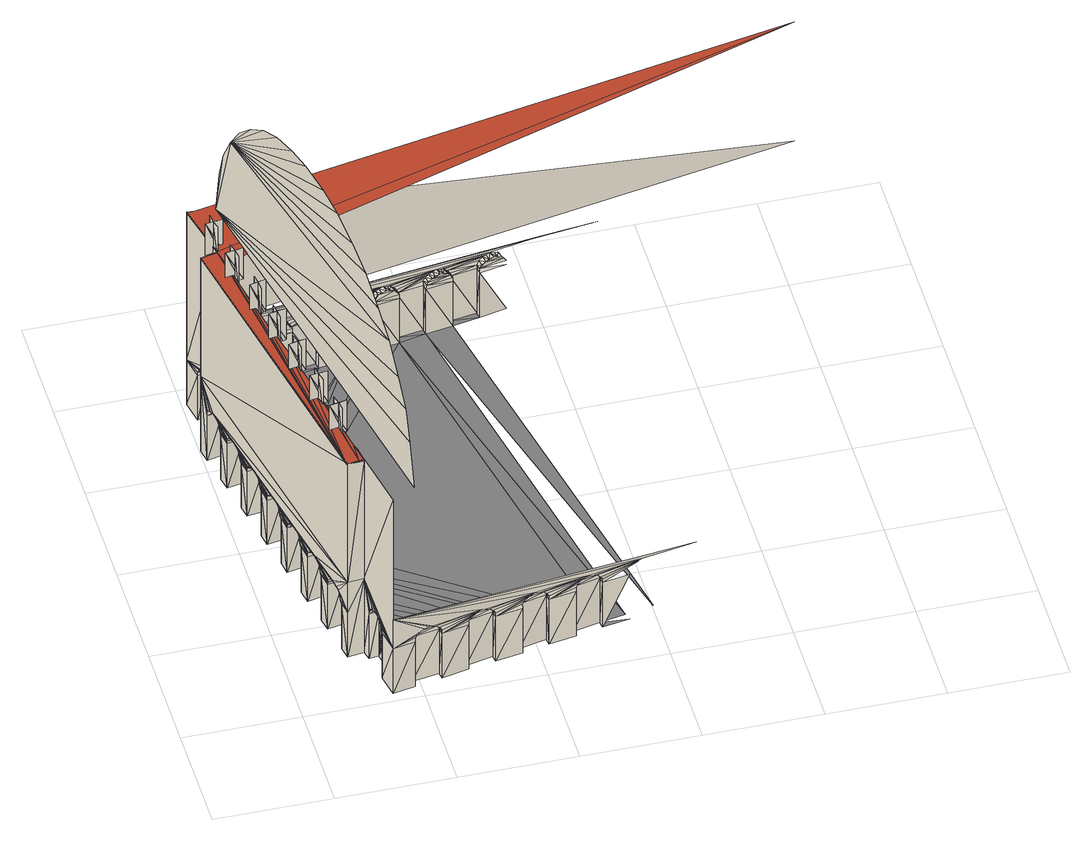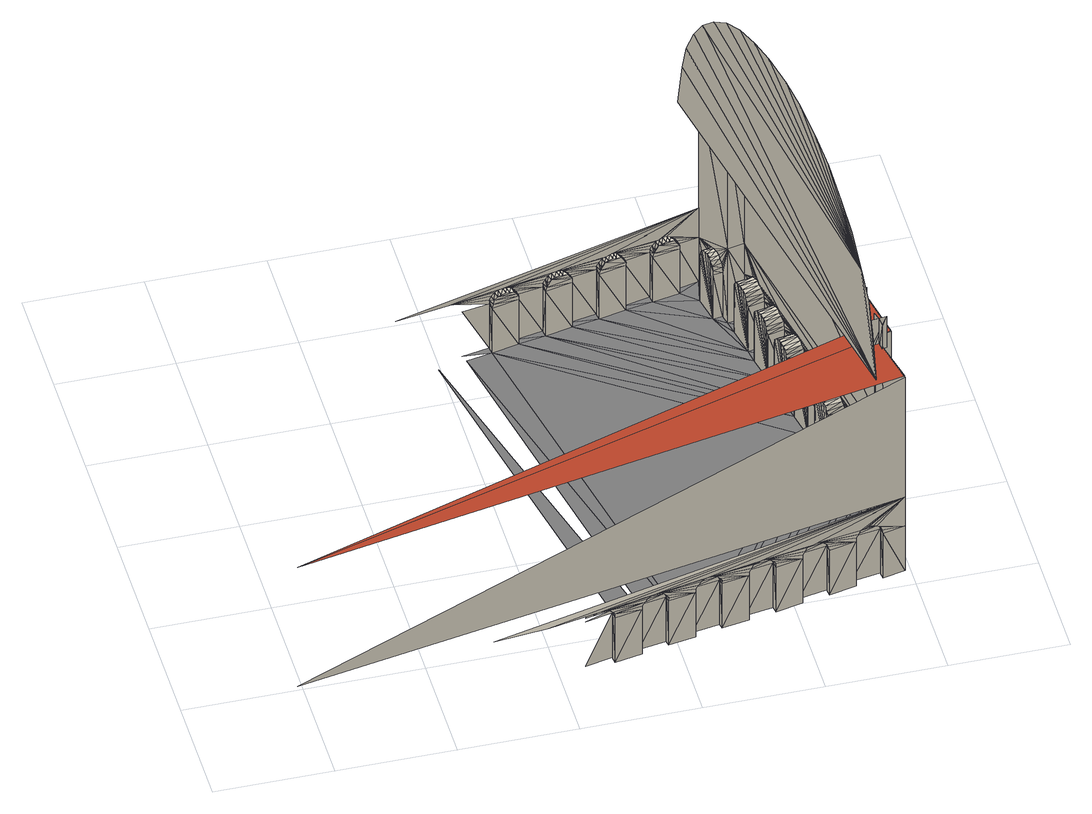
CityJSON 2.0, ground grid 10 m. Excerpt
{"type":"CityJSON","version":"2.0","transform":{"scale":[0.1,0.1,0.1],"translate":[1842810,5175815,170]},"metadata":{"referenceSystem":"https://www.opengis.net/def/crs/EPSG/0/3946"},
"CityObjects":{
"building1":{"type":"Building","address":[{"country":"France","locality":"Lyon","thoroughfareName":"Opéra National de Lyon","thoroughfareNumber":"1","postcode":"69001"}],"geometry":[{"type":"MultiSurface","lod":"2","boundaries":[[[0,1,2]],[[3,2,4]],[[0,5,1]],[[6,0,2]],[[7,6,2]],[[3,7,2]],[[8,3,4]],[[9,8,4]],[[10,9,4]],[[11,10,4]],[[11,12,10]],[[13,14,12]],[[15,16,17]],[[13,18,14]],[[19,17,18]],[[15,20,16]],[[21,15,17]],[[22,21,17]],[[19,22,17]],[[11,13,12]],[[13,19,18]],[[23,24,4]],[[4,2,25]],[[2,1,25]],[[23,4,26]],[[27,28,11]],[[5,1,29]],[[27,30,28]],[[31,32,30]],[[33,11,4]],[[34,35,36]],[[31,37,32]],[[38,36,37]],[[34,39,35]],[[40,34,36]],[[41,40,36]],[[38,41,36]],[[27,31,30]],[[31,38,37]],[[5,0,42]],[[0,6,43]],[[6,7,44]],[[7,3,45]],[[46,47,48]],[[3,8,49]],[[8,9,50]],[[51,23,26]],[[52,46,48]],[[53,52,48]],[[54,53,48]],[[55,54,48]],[[9,10,56]],[[25,48,57]],[[58,55,48]],[[10,12,59]],[[4,25,26]],[[25,1,29]],[[12,14,60]],[[25,58,48]],[[14,18,61]],[[62,63,27]],[[18,17,64]],[[17,16,64]],[[65,66,67]],[[62,68,63]],[[20,16,69]],[[42,5,29]],[[70,71,68]],[[26,25,57]],[[72,73,74]],[[70,75,71]],[[76,74,75]],[[33,27,11]],[[72,77,73]],[[78,72,74]],[[79,78,74]],[[76,79,74]],[[62,70,68]],[[70,76,75]],[[42,0,80]],[[0,43,80]],[[20,15,81]],[[15,21,82]],[[6,44,43]],[[25,83,58]],[[21,22,84]],[[7,45,44]],[[25,85,83]],[[22,19,86]],[[3,49,45]],[[25,87,85]],[[19,13,88]],[[24,33,4]],[[65,89,66]],[[8,50,49]],[[25,90,87]],[[25,91,90]],[[13,11,92]],[[93,67,94]],[[25,95,91]],[[29,96,95]],[[9,56,50]],[[97,24,23]],[[25,29,95]],[[11,28,98]],[[10,59,56]],[[28,30,99]],[[12,60,59]],[[46,47,100]],[[30,32,101]],[[14,61,60]],[[33,62,27]],[[18,64,61]],[[32,37,102]],[[103,104,62]],[[16,69,64]],[[37,36,105]],[[36,35,105]],[[106,93,94]],[[89,107,66]],[[46,52,100]],[[52,53,108]],[[109,110,111]],[[103,112,104]],[[39,35,113]],[[114,115,112]],[[53,54,116]],[[117,118,119]],[[114,120,115]],[[81,20,69]],[[121,119,120]],[[54,55,122]],[[117,123,118]],[[55,58,122]],[[124,117,119]],[[125,67,93]],[[126,124,119]],[[110,127,128]],[[129,130,131]],[[121,126,119]],[[103,114,112]],[[114,121,120]],[[44,42,80]],[[81,15,82]],[[129,132,130]],[[43,44,80]],[[21,133,82]],[[39,34,134]],[[34,40,135]],[[21,84,133]],[[58,83,136]],[[40,41,137]],[[22,86,84]],[[125,65,67]],[[41,38,138]],[[83,85,139]],[[19,88,86]],[[44,69,42]],[[140,132,129]],[[107,141,66]],[[45,69,44]],[[38,31,142]],[[85,87,143]],[[140,144,132]],[[13,92,88]],[[49,69,45]],[[100,52,108]],[[53,145,108]],[[53,116,145]],[[87,90,146]],[[31,27,147]],[[148,149,66]],[[50,69,49]],[[90,91,146]],[[11,98,92]],[[54,122,116]],[[33,103,62]],[[91,95,150]],[[95,96,151]],[[127,132,128]],[[56,69,50]],[[27,63,152]],[[28,99,98]],[[29,96,153]],[[58,154,122]],[[110,128,111]],[[59,69,56]],[[63,68,155]],[[58,136,154]],[[30,101,99]],[[60,69,59]],[[48,47,156]],[[68,71,157]],[[61,69,60]],[[32,102,101]],[[129,109,158]],[[42,29,153]],[[64,69,61]],[[83,139,136]],[[37,105,102]],[[71,75,159]],[[160,161,103]],[[35,113,105]],[[75,74,159]],[[132,162,128]],[[74,73,163]],[[160,164,161]],[[85,143,139]],[[77,73,165]],[[141,166,66]],[[167,168,164]],[[169,170,171]],[[167,172,168]],[[134,39,113]],[[173,171,172]],[[87,146,143]],[[169,174,170]],[[175,169,171]],[[116,122,145]],[[176,175,171]],[[69,42,153]],[[91,150,146]],[[109,111,177]],[[173,176,171]],[[95,151,150]],[[96,153,151]],[[160,167,164]],[[167,173,172]],[[84,81,82]],[[134,34,135]],[[133,84,82]],[[40,178,135]],[[153,100,108]],[[77,72,179]],[[145,153,108]],[[72,78,180]],[[181,182,183]],[[40,137,178]],[[78,79,184]],[[122,153,145]],[[41,138,137]],[[109,177,158]],[[79,76,185]],[[154,153,122]],[[33,160,103]],[[38,142,138]],[[84,113,81]],[[166,148,66]],[[182,186,187]],[[86,113,84]],[[136,153,154]],[[188,189,190]],[[76,70,191]],[[31,147,142]],[[88,113,86]],[[188,192,189]],[[139,153,136]],[[70,62,193]],[[92,113,88]],[[100,47,194]],[[27,152,147]],[[143,153,139]],[[98,113,92]],[[146,150,143]],[[62,104,195]],[[150,153,143]],[[63,155,152]],[[196,192,188]],[[99,113,98]],[[151,153,150]],[[104,112,197]],[[196,198,192]],[[68,157,155]],[[101,113,99]],[[112,115,199]],[[102,113,101]],[[71,159,157]],[[105,113,102]],[[115,120,200]],[[74,163,159]],[[201,48,202]],[[33,203,160]],[[73,165,163]],[[120,119,204]],[[119,118,204]],[[186,192,187]],[[205,206,203]],[[123,118,207]],[[182,187,183]],[[205,208,206]],[[209,210,211]],[[205,212,208]],[[179,77,165]],[[156,47,213]],[[214,211,212]],[[194,47,213]],[[209,215,210]],[[216,209,211]],[[188,181,217]],[[218,216,211]],[[48,156,219]],[[33,205,203]],[[214,218,211]],[[192,220,187]],[[205,214,212]],[[137,134,135]],[[179,72,180]],[[178,137,135]],[[78,184,180]],[[123,117,221]],[[117,124,222]],[[79,223,184]],[[124,126,224]],[[79,185,223]],[[126,121,225]],[[76,191,185]],[[137,165,134]],[[48,219,226]],[[181,183,227]],[[138,165,137]],[[121,114,228]],[[70,193,191]],[[142,165,138]],[[114,103,229]],[[147,165,142]],[[62,195,193]],[[181,227,217]],[[230,231,232]],[[152,165,147]],[[103,161,233]],[[104,197,195]],[[155,165,152]],[[161,164,234]],[[112,199,197]],[[157,165,155]],[[24,235,33]],[[231,236,237]],[[238,239,240]],[[164,168,241]],[[159,165,157]],[[115,200,199]],[[48,226,242]],[[163,165,159]],[[120,204,200]],[[24,243,235]],[[168,172,244]],[[238,245,239]],[[118,207,204]],[[172,171,246]],[[171,170,246]],[[24,247,243]],[[174,170,248]],[[24,249,247]],[[24,250,249]],[[24,251,250]],[[221,123,207]],[[252,245,238]],[[24,253,251]],[[252,254,245]],[[223,179,180]],[[221,117,255]],[[184,223,180]],[[117,222,255]],[[174,169,256]],[[169,175,257]],[[124,224,222]],[[175,176,258]],[[126,225,224]],[[236,245,237]],[[194,156,213]],[[176,173,259]],[[121,228,225]],[[223,207,179]],[[231,237,232]],[[194,260,156]],[[260,261,156]],[[185,207,223]],[[173,167,262]],[[48,242,202]],[[156,261,219]],[[114,229,228]],[[191,207,185]],[[238,230,263]],[[167,160,264]],[[193,207,191]],[[103,233,229]],[[195,207,193]],[[160,203,265]],[[161,234,233]],[[197,207,195]],[[203,206,266]],[[164,241,234]],[[199,207,197]],[[219,261,267]],[[230,232,268]],[[206,208,269]],[[200,207,199]],[[168,244,241]],[[219,267,226]],[[204,207,200]],[[172,246,244]],[[208,212,270]],[[170,248,246]],[[212,211,271]],[[211,210,271]],[[272,273,274]],[[215,210,275]],[[230,268,263]],[[256,174,248]],[[273,276,277]],[[278,279,280]],[[201,202,281]],[[224,221,255]],[[256,169,257]],[[222,224,255]],[[278,282,279]],[[175,258,257]],[[215,209,283]],[[209,216,284]],[[176,285,258]],[[216,218,286]],[[176,259,285]],[[218,214,287]],[[173,262,259]],[[224,248,221]],[[226,267,288]],[[289,282,278]],[[225,248,224]],[[214,205,290]],[[167,264,262]],[[289,291,282]],[[226,288,242]],[[228,248,225]],[[205,33,292]],[[229,248,228]],[[160,265,264]],[[233,248,229]],[[276,282,277]],[[33,235,293]],[[203,266,265]],[[273,277,274]],[[234,248,233]],[[235,243,294]],[[206,269,266]],[[241,248,234]],[[243,247,295]],[[244,248,241]],[[208,270,269]],[[278,272,296]],[[247,249,295]],[[246,248,244]],[[212,271,270]],[[210,275,271]],[[249,250,297]],[[282,298,277]],[[250,251,299]],[[201,281,300]],[[283,215,275]],[[253,251,301]],[[272,274,302]],[[242,288,303]],[[253,24,301]],[[24,97,304]],[[285,256,257]],[[283,209,305]],[[258,285,257]],[[209,284,305]],[[306,307,308]],[[216,286,284]],[[218,287,286]],[[242,303,202]],[[272,302,296]],[[214,290,287]],[[285,275,256]],[[307,309,310]],[[259,275,285]],[[311,312,313]],[[205,292,290]],[[262,275,259]],[[311,314,312]],[[264,275,262]],[[33,293,292]],[[153,100,315]],[[265,275,264]],[[235,294,293]],[[316,314,311]],[[266,275,265]],[[316,317,314]],[[243,295,294]],[[269,275,266]],[[270,275,269]],[[249,297,295]],[[271,275,270]],[[250,299,297]],[[251,318,299]],[[309,314,310]],[[303,288,319]],[[301,251,318]],[[307,310,308]],[[100,194,315]],[[202,303,319]],[[311,306,320]],[[301,24,321]],[[24,304,321]],[[314,322,310]],[[267,261,323]],[[286,283,305]],[[284,286,305]],[[324,325,326]],[[202,319,281]],[[286,318,283]],[[325,327,328]],[[329,330,331]],[[306,308,332]],[[287,318,286]],[[288,267,323]],[[329,333,330]],[[290,318,287]],[[292,318,290]],[[334,335,336]],[[261,260,337]],[[306,332,320]],[[260,194,338]],[[293,318,292]],[[339,333,329]],[[294,318,293]],[[339,340,333]],[[341,335,334]],[[295,318,294]],[[297,318,295]],[[299,318,297]],[[327,333,328]],[[342,335,341]],[[325,328,326]],[[281,319,343]],[[329,324,344]],[[319,288,323]],[[345,301,321]],[[345,346,301]],[[347,318,283]],[[348,345,321]],[[349,348,321]],[[350,335,342]],[[351,352,353]],[[354,349,321]],[[281,343,300]],[[355,354,321]],[[356,355,321]],[[357,356,321]],[[324,326,358]],[[359,360,350]],[[352,361,362]],[[363,364,365]],[[304,366,321]],[[363,367,364]],[[344,324,358]],[[366,357,321]],[[368,367,363]],[[368,369,367]],[[370,366,304]],[[343,319,323]],[[371,360,359]],[[323,261,337]],[[361,367,362]],[[366,372,357]],[[352,362,353]],[[300,343,323]],[[366,373,372]],[[366,374,373]],[[366,375,374]],[[363,351,376]],[[377,378,375]],[[300,323,379]],[[367,380,362]],[[337,260,338]],[[338,194,315]],[[301,318,347]],[[366,377,375]],[[326,381,358]],[[382,360,371]],[[346,301,347]],[[351,353,383]],[[346,345,347]],[[345,348,384]],[[348,349,385]],[[386,366,370]],[[349,354,387]],[[69,153,388]],[[351,383,376]],[[354,355,389]],[[355,356,390]],[[379,323,391]],[[392,360,382]],[[356,357,393]],[[379,391,394]],[[357,372,395]],[[347,345,396]],[[345,384,396]],[[348,385,384]],[[372,373,397]],[[373,374,397]],[[349,387,385]],[[374,375,398]],[[375,378,398]],[[354,389,387]],[[377,378,399]],[[355,390,389]],[[391,323,337]],[[353,400,383]],[[356,393,390]],[[394,391,337]],[[401,360,392]],[[400,402,383]],[[394,337,403]],[[360,335,350]],[[357,395,393]],[[372,397,395]],[[385,387,384]],[[403,337,404]],[[374,405,397]],[[374,398,405]],[[378,399,398]],[[315,406,404]],[[337,338,404]],[[399,347,396]],[[384,399,396]],[[338,315,404]],[[389,390,387]],[[387,399,384]],[[390,399,387]],[[393,395,390]],[[407,360,401]],[[395,399,390]],[[397,405,395]],[[405,399,395]],[[398,399,405]],[[408,360,407]],[[153,315,388]],[[201,300,409]],[[377,366,410]],[[411,360,408]],[[377,399,412]],[[413,360,411]],[[81,69,414]],[[366,386,415]],[[416,360,413]],[[417,377,412]],[[417,377,410]],[[410,366,418]],[[419,360,416]],[[418,366,420]],[[404,406,421]],[[315,406,422]],[[420,366,415]],[[300,379,409]],[[412,417,423]],[[424,335,360]],[[417,410,423]],[[423,410,425]],[[394,403,426]],[[410,418,425]],[[427,335,424]],[[415,386,428]],[[403,404,426]],[[379,394,409]],[[425,418,429]],[[418,420,429]],[[421,406,422]],[[425,429,430]],[[201,409,431]],[[404,421,432]],[[388,315,422]],[[429,420,430]],[[428,386,433]],[[404,432,434]],[[420,415,430]],[[399,347,435]],[[113,81,436]],[[404,434,437]],[[430,415,438]],[[433,386,439]],[[69,388,414]],[[415,428,438]],[[404,437,426]],[[412,399,435]],[[388,421,422]],[[388,440,421]],[[430,438,441]],[[440,442,421]],[[439,386,443]],[[421,442,432]],[[438,428,441]],[[432,442,434]],[[394,426,409]],[[442,444,434]],[[428,433,441]],[[412,423,435]],[[423,425,445]],[[425,430,446]],[[444,442,447]],[[434,444,447]],[[347,283,448]],[[434,447,437]],[[430,441,449]],[[441,433,450]],[[433,439,450]],[[437,447,451]],[[437,451,426]],[[441,450,449]],[[430,449,446]],[[425,446,452]],[[450,439,449]],[[425,452,445]],[[423,445,435]],[[439,443,449]],[[451,447,453]],[[134,113,454]],[[426,451,453]],[[165,134,454]],[[426,453,409]],[[447,442,455]],[[449,443,446]],[[442,440,456]],[[443,457,446]],[[440,388,458]],[[283,275,459]],[[446,457,452]],[[409,453,460]],[[453,447,455]],[[457,461,452]],[[452,461,445]],[[409,460,431]],[[445,462,435]],[[461,462,445]],[[462,463,435]],[[81,414,436]],[[201,431,464]],[[435,347,448]],[[460,453,455]],[[455,442,456]],[[431,460,455]],[[431,455,465]],[[456,440,458]],[[388,414,458]],[[465,455,466]],[[465,466,467]],[[443,386,468]],[[466,455,456]],[[467,466,456]],[[467,456,469]],[[275,256,470]],[[179,165,471]],[[456,458,469]],[[469,458,472]],[[414,473,472]],[[458,414,472]],[[463,435,448]],[[463,462,474]],[[461,457,475]],[[462,461,475]],[[457,443,468]],[[448,283,459]],[[474,463,448]],[[474,462,476]],[[468,386,477]],[[476,462,478]],[[248,221,479]],[[478,462,480]],[[256,248,479]],[[113,436,454]],[[472,473,481]],[[414,473,482]],[[480,462,483]],[[207,179,484]],[[431,465,464]],[[448,474,485]],[[483,462,475]],[[474,476,485]],[[485,476,486]],[[467,469,487]],[[476,478,486]],[[469,472,487]],[[465,467,464]],[[486,478,488]],[[478,480,488]],[[475,457,468]],[[481,473,482]],[[486,488,489]],[[472,481,490]],[[436,414,482]],[[488,480,489]],[[472,490,491]],[[480,483,489]],[[221,207,492]],[[472,491,493]],[[489,483,494]],[[483,475,494]],[[472,493,487]],[[436,481,482]],[[436,495,481]],[[489,494,496]],[[495,497,481]],[[481,497,490]],[[494,475,496]],[[490,497,491]],[[467,487,464]],[[459,275,470]],[[486,489,498]],[[497,499,491]],[[475,468,496]],[[448,485,459]],[[485,486,500]],[[491,499,501]],[[201,464,502]],[[491,501,493]],[[489,496,498]],[[496,468,503]],[[165,454,471]],[[468,477,503]],[[493,501,504]],[[493,504,487]],[[496,503,498]],[[486,498,505]],[[477,386,506]],[[503,477,498]],[[459,485,500]],[[486,505,500]],[[477,507,498]],[[504,501,508]],[[487,504,508]],[[499,497,509]],[[487,508,464]],[[498,507,510]],[[501,499,509]],[[497,495,511]],[[507,512,510]],[[495,436,513]],[[498,510,505]],[[510,512,505]],[[464,508,514]],[[508,501,509]],[[512,515,505]],[[505,515,500]],[[464,514,516]],[[517,459,500]],[[515,517,500]],[[517,518,459]],[[514,508,509]],[[509,497,511]],[[516,514,509]],[[516,509,519]],[[511,495,513]],[[436,454,513]],[[470,256,479]],[[519,509,520]],[[519,520,521]],[[520,509,511]],[[521,520,511]],[[521,511,522]],[[511,513,522]],[[522,513,523]],[[179,471,484]],[[513,524,523]],[[513,454,524]],[[518,459,470]],[[518,517,525]],[[507,477,506]],[[515,512,526]],[[517,515,526]],[[512,507,506]],[[525,518,470]],[[525,517,527]],[[527,517,528]],[[528,517,529]],[[479,221,492]],[[523,524,530]],[[454,524,531]],[[529,517,532]],[[464,516,502]],[[519,521,533]],[[516,519,502]],[[470,525,534]],[[532,517,526]],[[525,527,534]],[[534,527,535]],[[521,522,533]],[[527,528,535]],[[522,523,533]],[[201,502,536]],[[535,528,537]],[[538,207,484]],[[528,529,537]],[[526,512,506]],[[530,524,531]],[[523,530,539]],[[471,454,531]],[[537,529,540]],[[523,539,541]],[[529,532,540]],[[506,386,542]],[[523,541,543]],[[540,532,544]],[[532,526,544]],[[523,543,533]],[[471,530,531]],[[471,545,530]],[[540,544,546]],[[545,547,530]],[[530,547,539]],[[519,533,502]],[[544,526,546]],[[535,537,548]],[[539,547,541]],[[547,549,541]],[[537,540,548]],[[526,506,546]],[[470,534,479]],[[534,535,550]],[[541,549,551]],[[541,551,543]],[[540,546,548]],[[546,506,552]],[[492,207,538]],[[506,553,552]],[[543,551,554]],[[543,554,533]],[[546,552,548]],[[535,548,555]],[[552,553,548]],[[535,555,550]],[[479,534,550]],[[553,556,548]],[[554,551,557]],[[533,554,557]],[[533,557,502]],[[548,556,558]],[[551,549,559]],[[549,547,560]],[[547,545,561]],[[556,562,558]],[[545,471,563]],[[548,558,555]],[[558,562,555]],[[502,557,564]],[[557,551,559]],[[562,565,555]],[[555,565,550]],[[502,564,566]],[[567,479,550]],[[565,568,550]],[[568,567,550]],[[559,549,560]],[[564,557,559]],[[560,547,561]],[[566,564,559]],[[566,559,569]],[[561,545,563]],[[563,471,484]],[[569,559,560]],[[569,560,570]],[[570,560,571]],[[560,561,571]],[[561,563,571]],[[571,563,572]],[[572,484,573]],[[563,484,572]],[[567,479,492]],[[567,568,574]],[[201,536,575]],[[553,506,542]],[[556,553,542]],[[565,562,576]],[[568,565,576]],[[542,386,577]],[[562,556,542]],[[574,567,492]],[[574,568,578]],[[578,568,579]],[[579,568,580]],[[572,573,581]],[[484,573,582]],[[580,568,583]],[[502,566,536]],[[566,569,536]],[[492,574,584]],[[583,568,576]],[[574,578,584]],[[584,578,585]],[[570,571,586]],[[578,579,585]],[[571,572,586]],[[569,570,536]],[[585,579,587]],[[579,580,587]],[[576,562,542]],[[585,587,588]],[[587,580,588]],[[580,583,588]],[[588,583,589]],[[538,484,590]],[[583,576,589]],[[588,589,591]],[[589,576,591]],[[585,588,592]],[[576,542,591]],[[492,584,538]],[[584,585,593]],[[588,591,592]],[[591,542,594]],[[542,595,594]],[[591,594,592]],[[585,592,596]],[[594,595,597]],[[585,596,593]],[[538,584,593]],[[594,597,592]],[[592,597,598]],[[592,598,599]],[[592,599,596]],[[600,538,590]],[[599,598,596]],[[598,601,596]],[[596,601,593]],[[602,538,593]],[[601,603,593]],[[603,602,593]],[[577,386,604]],[[602,538,600]],[[602,603,605]],[[595,542,577]],[[601,598,606]],[[603,601,606]],[[597,595,577]],[[598,597,577]],[[605,602,600]],[[605,603,607]],[[607,603,608]],[[608,603,609]],[[609,603,606]],[[610,600,611]],[[606,598,612]],[[600,605,613]],[[605,607,613]],[[613,607,614]],[[607,608,614]],[[614,608,615]],[[608,609,615]],[[612,598,577]],[[615,609,616]],[[609,606,616]],[[616,606,617]],[[606,612,617]],[[616,617,618]],[[617,612,618]],[[612,577,618]],[[614,615,619]],[[600,613,610]],[[613,614,620]],[[615,616,619]],[[616,618,621]],[[618,577,622]],[[577,623,622]],[[618,622,621]],[[604,386,624]],[[616,621,619]],[[614,619,625]],[[622,623,626]],[[614,625,620]],[[610,613,620]],[[622,626,621]],[[621,626,619]],[[626,627,619]],[[619,627,625]],[[627,628,625]],[[625,628,620]],[[629,610,620]],[[628,630,620]],[[630,629,620]],[[623,577,631]],[[629,610,632]],[[628,627,633]],[[629,630,634]],[[630,628,633]],[[626,623,631]],[[627,626,631]],[[634,629,632]],[[634,630,635]],[[635,630,633]],[[633,627,636]],[[636,627,637]],[[637,627,631]],[[631,577,604]],[[632,634,638]],[[634,635,638]],[[638,635,639]],[[635,633,639]],[[639,633,640]],[[633,636,640]],[[639,640,641]],[[640,636,641]],[[624,386,642]],[[636,637,641]],[[641,637,643]],[[637,631,643]],[[641,643,644]],[[148,166,645]],[[643,631,604]],[[646,148,645]],[[643,604,644]],[[632,638,647]],[[638,639,648]],[[639,641,649]],[[386,370,650]],[[641,644,651]],[[644,604,652]],[[604,653,652]],[[644,652,651]],[[641,651,649]],[[639,649,654]],[[652,653,655]],[[652,655,651]]],"semantics":{"surfaces":[{"type":"WallSurface"},{"type":"GroundSurface"},{"type":"RoofSurface"}],"values":[0,0,0,0,0,0,0,0,0,0,0,0,0,0,0,0,0,0,0,0,0,0,0,0,0,0,1,0,0,0,0,0,0,0,0,0,0,0,0,0,0,0,0,0,0,0,0,0,0,0,0,0,0,0,0,0,0,0,0,0,0,0,0,2,0,1,1,0,0,0,0,0,0,0,0,0,0,0,0,0,0,0,0,0,0,0,0,0,0,0,0,0,0,2,0,0,0,0,2,0,0,0,0,0,0,0,0,0,1,0,0,0,0,0,0,0,0,0,2,2,0,0,0,0,1,0,0,0,0,1,0,0,0,0,0,2,0,0,0,0,0,0,0,0,0,0,0,0,0,0,0,0,0,2,0,0,0,0,0,2,0,0,0,0,0,0,0,0,0,0,0,2,0,0,0,0,0,0,0,0,0,0,0,1,0,0,0,0,0,0,0,0,0,0,0,0,1,0,0,0,0,0,0,0,0,0,0,0,1,2,0,0,0,1,0,0,0,0,0,0,1,0,0,0,0,0,0,0,0,0,0,0,0,0,0,0,0,0,0,0,0,0,0,0,0,0,0,2,0,0,0,0,0,0,0,0,0,0,0,1,0,0,0,0,0,0,0,0,0,0,0,0,0,0,0,0,0,0,0,0,0,0,0,0,0,0,0,1,0,0,0,0,1,0,0,1,0,0,0,0,0,0,0,0,0,0,0,0,0,0,0,0,0,0,0,0,0,0,0,0,0,0,0,0,0,0,0,0,0,0,0,0,0,0,0,0,0,0,0,0,0,0,0,0,0,0,0,0,0,0,0,1,0,0,0,1,0,0,0,0,0,0,0,0,0,0,0,0,0,0,0,0,0,0,0,0,0,0,0,0,0,0,0,0,0,0,0,0,0,0,0,0,0,0,0,0,0,0,0,0,0,0,0,0,0,0,1,0,1,0,0,0,0,0,0,0,0,0,0,0,0,0,0,0,0,0,0,0,0,0,0,0,0,0,0,0,0,0,0,0,0,0,0,0,0,0,0,0,0,0,0,0,0,0,0,0,0,1,1,0,0,0,0,0,0,0,0,0,0,0,0,0,0,0,0,0,0,0,0,0,0,0,1,0,0,0,0,0,0,0,0,0,0,0,0,0,0,1,0,1,0,0,0,0,0,0,0,0,0,0,0,0,0,0,0,0,0,0,0,0,0,0,0,0,0,0,0,0,0,0,0,0,0,0,0,0,0,0,0,1,0,0,0,0,0,0,0,0,0,0,0,0,0,0,0,0,0,0,0,0,0,0,0,0,0,0,0,0,0,0,0,0,0,0,0,0,1,0,0,0,1,0,0,0,0,0,0,1,0,0,0,0,0,0,0,0,0,0,0,0,0,0,0,0,0,1,0,0,0,0,0,0,0,0,0,0,0,0,0,0,0,0,0,0,0,0,0,0,0,0,0,0,0,0,0,0,0,1,0,0,0,1,0,1,0,0,1,0,0,0,0,0,1,0,0,0,0,0,0,0,0,0,0,0,0,0,0,0,0,0,0,1,0,0,0,0,1,1,0,0,0,1,0,0,1,0,0,0,0,0,0,0,0,0,0,0,0,0,0,0,0,1,0,0,0,0,0,0,0,0,0,0,0,0,0,0,1,0,1,0,0,0,0,0,0,1,0,0,0,0,0,0,0,0,0,1,0,1,0,0,0,0,0,0,0,0,0,0,0,0,1,1,0,0,0,0,1,0,0,0,0,1,1,0,0,0,1,0,1,1,0,1,0,1,0,0,0,0,0,0,0,0,0,0,0,0,0,0,0,1,0,0,0,1,0,0,0,0,0,0,0,0,0,0,0,0,1,0,0,0,0,0,0,0,0,0,0,1,0,0,0,0,0,0,0,0,0,0,0,0,0,0,0,0,0,0,0,0,0,0,0,0,0,0,0,0,0,0,0,0,0,0,0,1,0,0,0,0,0,0,0,1,0,0,1,0,0,0,0,0,1,0,0,0,1,0,1,0,0,0,0,0,0,0,0,0,0,0,0,0,1,0,0,0,0,1,0,0,0,0,0,0,0,0,0,0,0,0,0,0,0,0,0,0,0,0,0,0,0,0,0,0,1,0,0,0,0,0,0,0,0,0,0,0,0,0,0,0,0,0,0,0,0,0,0,0,0,0,0,0,0,0,0,0,0,0,0,0,0,0,0,0,0,0,0,0,1,0,0,0,0,0,0,0,0,1,0,0,0,0,1,0,0,0,0,0,0,0,0,0,0,0,0,0,0,0,0,0,0,1,0,0,0,0,0,0,0,0,0,0,0,0,0,0,0,0,0,0,0,1,0,0,0,0,0,0,0,1,0,0,0,0,0,0,1,0,0,0,0,1,0,0,0,0,0,0,0,0,0,0,0,0,0,0,0,0,0,0,0,0,0,0,0,0,0,0,0,0,0,0,0,0,0,0,0,0,0,0,0,1,0,0,0,0,0,1,0,0,0,0,0,0,0,0,0,0,0,0,0,0,0,0,0,0,0,2,0,2,0,0,0,0,0,0,0,0,0,0,0,0,0]}}]}
},
"vertices":[
[50,71,55],[52,60,8],[52,60,55],[49,76,65],[52,60,87],[50,71,8],[49,72,59],[49,74,62],[48,80,66],[47,84,67],[47,88,66],[40,120,67],[46,91,65],[41,116,66],[45,94,62],[43,108,55],[45,96,8],[45,96,55],[45,95,59],[42,113,65],[43,108,8],[42,108,59],[42,110,62],[52,60,212],[1,326,87],[66,62,86],[66,62,212],[33,156,67],[40,124,66],[66,62,8],[39,127,65],[34,153,66],[38,130,62],[5,302,67],[36,144,55],[38,132,8],[38,132,55],[38,132,59],[35,149,65],[36,144,8],[35,145,59],[35,147,62],[64,74,8],[64,75,59],[64,77,62],[63,79,65],[72,29,8],[76,9,8],[76,9,55],[63,83,66],[62,86,67],[62,62,212],[72,29,55],[72,30,59],[72,31,62],[71,34,65],[61,90,66],[76,9,212],[71,37,66],[60,94,65],[60,96,62],[60,98,59],[26,193,67],[32,160,66],[59,99,55],[48,160,212],[51,60,212],[62,60,212],[32,164,65],[59,99,8],[27,189,66],[31,166,62],[29,181,55],[31,169,8],[31,169,55],[31,168,59],[28,186,65],[29,181,8],[28,181,59],[28,183,62],[64,74,55],[57,111,8],[57,111,55],[70,41,67],[57,113,62],[69,45,66],[56,116,65],[69,49,65],[56,119,66],[40,200,212],[68,51,62],[68,53,59],[55,123,67],[62,80,212],[66,60,212],[68,54,55],[68,54,8],[1,326,212],[54,127,66],[53,130,65],[81,31,8],[53,133,62],[53,135,59],[19,229,67],[25,197,66],[52,135,55],[64,75,212],[32,235,212],[81,31,55],[48,103,238],[48,103,205],[60,105,205],[25,200,65],[52,135,8],[20,225,66],[24,203,62],[80,33,62],[22,217,55],[24,205,8],[24,205,55],[24,205,59],[21,222,65],[80,36,65],[22,217,8],[21,218,59],[55,120,212],[21,219,62],[52,104,205],[59,105,205],[56,104,238],[57,97,205],[57,97,238],[56,104,205],[57,111,59],[50,147,8],[50,147,55],[78,43,67],[50,149,62],[49,152,65],[77,47,66],[54,112,238],[25,275,212],[48,155,66],[77,50,65],[54,112,205],[80,31,59],[76,53,62],[48,159,67],[15,330,212],[1,325,212],[76,55,59],[76,55,55],[47,163,66],[76,55,8],[79,39,66],[46,167,65],[95,13,55],[46,169,62],[63,106,238],[46,171,59],[12,266,67],[18,233,66],[56,105,205],[45,172,55],[18,237,65],[45,172,8],[18,315,212],[13,262,66],[17,239,62],[15,253,55],[17,242,8],[17,242,55],[17,241,59],[14,258,65],[15,253,8],[14,254,59],[14,256,62],[63,106,205],[50,148,59],[43,183,8],[43,183,55],[42,141,238],[42,141,205],[54,143,205],[43,184,59],[42,188,65],[46,141,205],[53,143,205],[49,142,238],[51,134,205],[51,134,238],[41,192,66],[49,142,205],[41,196,67],[94,19,8],[40,200,66],[48,149,238],[39,203,65],[48,149,205],[39,206,62],[39,207,59],[76,9,86],[103,14,66],[11,270,66],[38,208,55],[6,298,66],[11,273,65],[38,208,8],[10,276,62],[8,290,55],[10,278,8],[10,278,55],[10,277,59],[95,13,8],[7,295,65],[8,290,8],[7,290,59],[57,143,238],[7,292,62],[95,13,59],[50,142,205],[36,220,8],[36,220,59],[43,186,62],[36,222,62],[35,225,65],[97,13,62],[57,143,205],[34,228,66],[34,232,67],[35,181,238],[35,181,205],[47,183,205],[33,236,66],[32,239,65],[4,306,66],[39,182,205],[46,183,205],[43,183,238],[44,175,205],[44,175,238],[32,242,62],[100,14,65],[4,309,65],[31,244,59],[43,183,205],[31,244,55],[3,312,62],[31,244,8],[3,314,59],[3,314,55],[3,314,8],[41,190,238],[1,326,8],[41,190,205],[36,220,55],[29,256,8],[29,256,55],[29,257,59],[28,261,65],[94,19,55],[94,19,59],[27,265,66],[50,184,238],[27,268,67],[26,272,66],[25,276,65],[96,19,62],[50,184,205],[25,278,62],[24,280,59],[24,281,55],[29,220,238],[29,220,205],[41,222,205],[24,281,8],[33,221,205],[40,222,205],[36,222,238],[37,214,205],[37,214,238],[107,15,67],[36,222,205],[22,293,8],[22,293,59],[29,259,62],[22,295,62],[21,298,65],[98,19,65],[35,229,238],[20,301,66],[35,229,205],[20,305,67],[19,309,66],[18,312,65],[18,315,62],[44,223,238],[17,317,59],[37,222,205],[17,317,55],[110,16,66],[15,329,8],[44,223,205],[102,20,66],[15,329,212],[22,293,55],[23,257,238],[23,257,205],[35,259,205],[27,258,205],[34,259,205],[30,259,238],[31,251,205],[31,251,238],[30,259,205],[117,23,8],[29,266,238],[29,266,205],[17,317,8],[105,21,67],[37,260,238],[15,329,86],[31,259,205],[112,22,65],[14,299,238],[14,299,205],[26,301,205],[18,299,205],[25,300,205],[22,300,238],[23,292,205],[23,292,238],[37,260,205],[22,300,205],[94,27,254],[27,379,212],[96,20,212],[116,23,59],[117,23,55],[20,307,238],[20,307,205],[93,36,282],[90,48,306],[109,22,66],[29,301,238],[13,338,55],[13,338,8],[21,339,8],[13,338,59],[13,340,62],[87,65,330],[7,336,238],[7,336,205],[19,338,205],[12,343,65],[11,346,66],[11,350,67],[10,354,66],[29,301,205],[83,84,349],[32,351,306],[11,337,205],[18,338,205],[14,337,238],[16,330,205],[16,330,238],[4,382,55],[14,337,205],[13,345,238],[13,345,205],[4,382,212],[79,107,367],[9,357,65],[9,360,62],[8,362,59],[8,362,55],[22,338,238],[4,382,8],[8,362,8],[113,16,65],[15,337,205],[27,301,205],[74,131,379],[22,338,205],[21,340,59],[21,342,62],[4,382,86],[20,344,65],[140,27,8],[20,348,66],[19,351,67],[115,23,62],[69,159,388],[18,355,66],[116,17,62],[17,359,65],[21,339,55],[17,361,62],[16,364,55],[16,364,8],[20,338,205],[64,184,392],[21,338,205],[118,17,59],[118,17,55],[17,363,59],[118,17,8],[58,215,392],[53,240,388],[152,24,67],[23,386,55],[48,268,379],[24,380,8],[43,292,367],[163,32,8],[28,387,65],[39,315,349],[23,386,8],[24,386,59],[35,334,330],[25,386,62],[141,22,55],[141,22,8],[24,380,55],[29,363,282],[25,380,59],[149,23,66],[28,372,254],[31,387,66],[26,380,62],[29,381,65],[156,25,66],[141,22,59],[35,388,67],[143,22,62],[48,384,8],[186,36,8],[146,22,65],[32,381,66],[38,389,66],[140,27,55],[36,382,67],[140,28,59],[42,389,65],[142,28,62],[48,384,55],[45,384,62],[144,28,65],[70,389,8],[43,383,65],[40,383,66],[148,29,66],[47,384,59],[151,30,67],[209,41,8],[158,31,65],[162,32,59],[44,390,62],[163,32,55],[93,393,8],[155,30,66],[46,390,59],[46,390,55],[46,390,8],[198,33,67],[159,25,65],[161,32,62],[162,26,62],[81,397,67],[164,26,59],[116,398,8],[232,45,8],[164,26,55],[164,26,8],[69,395,8],[77,396,66],[69,395,55],[84,398,66],[70,395,59],[139,402,8],[71,395,62],[187,30,55],[187,30,8],[74,396,65],[255,50,8],[70,389,55],[71,389,59],[195,32,66],[72,389,62],[75,390,65],[187,31,59],[189,31,62],[162,407,8],[192,31,65],[78,390,66],[186,36,55],[82,391,67],[186,36,59],[89,392,65],[188,37,62],[93,393,55],[190,37,65],[244,42,67],[85,392,66],[194,38,66],[93,393,59],[127,406,67],[88,398,65],[197,39,67],[204,40,65],[91,393,62],[208,41,59],[90,399,62],[209,41,55],[201,39,66],[92,399,59],[202,33,66],[92,399,55],[92,399,8],[205,34,65],[207,40,62],[208,35,62],[210,35,59],[210,35,55],[210,35,8],[115,404,8],[123,405,66],[115,404,55],[115,404,59],[117,404,62],[233,39,55],[233,39,8],[120,405,65],[241,41,66],[116,398,55],[117,398,59],[290,51,67],[118,398,62],[185,411,8],[233,39,59],[121,399,65],[235,40,62],[173,415,67],[237,40,65],[124,399,66],[232,45,55],[128,400,67],[232,45,59],[135,401,65],[234,46,62],[139,402,55],[236,46,65],[131,401,66],[130,407,66],[240,47,66],[139,402,59],[134,407,65],[243,48,67],[137,402,62],[250,49,65],[253,49,62],[254,50,59],[136,408,62],[255,50,55],[247,48,66],[138,408,59],[248,42,66],[138,408,8],[138,408,55],[251,43,65],[254,43,62],[256,44,59],[256,44,55],[256,44,8],[161,412,8],[336,59,67],[169,414,66],[219,424,67],[161,412,55],[161,413,59],[163,413,62],[279,48,55],[279,48,8],[166,413,65],[162,407,55],[163,407,59],[287,50,66],[164,407,62],[167,408,65],[170,408,66],[277,54,8],[174,409,67],[181,410,65],[185,411,55],[177,410,66],[176,415,66],[185,411,59],[179,416,65],[182,417,62],[183,411,62],[208,416,8],[184,417,59],[184,417,8],[184,417,55],[264,433,67],[207,421,8],[212,422,65],[207,421,55],[207,422,59],[209,422,62],[231,420,8],[301,59,8],[215,423,66],[208,416,55],[209,416,59],[210,416,62],[213,416,65],[216,417,66],[220,418,67],[229,420,62],[231,420,55],[227,419,65],[223,419,66],[222,424,66],[310,442,67],[231,420,59],[225,425,65],[228,426,62],[230,426,59],[230,426,8],[230,426,55],[261,432,66],[254,424,8],[253,430,59],[253,430,8],[253,430,55],[255,431,62],[258,431,65],[254,424,55],[254,425,59],[256,425,62],[259,425,65],[356,447,67],[262,426,66],[266,427,67],[525,480,212],[4,380,212],[277,429,8],[277,429,55],[275,429,62],[525,480,86],[273,428,65],[269,427,66],[268,433,66],[277,429,59],[271,434,65]
]}
